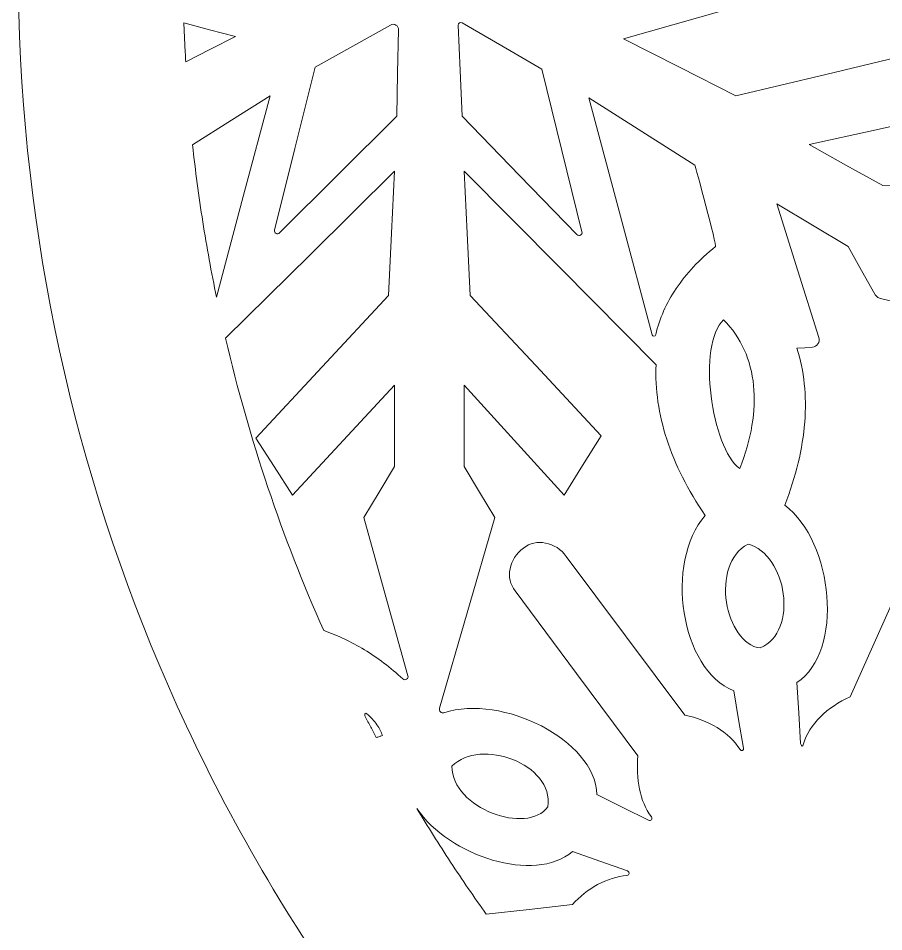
# Model space of a CAD drawing. Header units: inches. Extents: x -15.8 to -7.5, y -7.5 to 2.5.
# Drawn here: x -15.822 to -13.824, y -5.578 to -3.469 of the extents above; entities that cross this region are included whole.
import ezdxf

# ---------------------------------------------------------------- set-up
doc = ezdxf.new("R2010")
doc.units = ezdxf.units.IN
doc.header["$MEASUREMENT"] = 0
doc.layers.add('_U+0421_U+043B_U+043E_U+0439 1', color=7, linetype='Continuous')

# ---------------------------------------------------------------- blocks, each defined once
blk = doc.blocks.new('block 2')
at = {"layer": '_U+0421_U+043B_U+043E_U+0439 1', "lineweight": 0}
for points, knots in [([(-10.8417, 0.7231), (-10.8402, 0.7214), (-10.8393, 0.7204), (-10.8381, 0.7197), (-10.837, 0.719), (-10.8357, 0.7186), (-10.8334, 0.7181), (-10.427, 0.6354), (-10.042, 0.4934), (-9.688, 0.3016), (-9.3339, 0.1097), (-9.0108, -0.132), (-8.7281, -0.4144), (-8.3521, -0.79), (-8.0478, -1.2373), (-7.8376, -1.7338), (-7.6274, -2.2304), (-7.5112, -2.7764), (-7.5112, -3.3494), (-7.5112, -3.9225), (-7.6274, -4.4684), (-7.8376, -4.965), (-8.0478, -5.4616), (-8.3521, -5.9088), (-8.7281, -6.2844), (-9.1041, -6.6601), (-9.5519, -6.964), (-10.049, -7.1739), (-10.5461, -7.3839), (-11.0927, -7.5), (-11.6664, -7.5), (-12.2404, -7.5), (-12.7871, -7.3839), (-13.2843, -7.1739), (-13.7815, -6.964), (-14.2292, -6.6601), (-14.6052, -6.2844), (-14.981, -5.9088), (-15.2852, -5.4616), (-15.4955, -4.965), (-15.7058, -4.4684), (-15.8221, -3.9225), (-15.8221, -3.3494), (-15.8221, -2.7764), (-15.7058, -2.2304), (-15.4955, -1.7338), (-15.2852, -1.2373), (-14.981, -0.79), (-14.6052, -0.4144), (-14.321, -0.1305), (-13.9958, 0.1126), (-13.6393, 0.305), (-13.2828, 0.4974), (-12.895, 0.6392), (-12.4853, 0.7209), (-12.4853, 0.7209), (-12.4853, 0.7312), (-12.4853, 0.7312), (-12.4853, 0.7312), (-12.4853, 0.7415), (-12.4853, 0.7415), (-12.4853, 0.7415), (-12.4853, 0.9731), (-12.4853, 0.9731), (-12.4853, 0.9731), (-12.4853, 1.2047), (-12.4853, 1.2047), (-12.4853, 1.243), (-12.4678, 1.2785), (-12.4382, 1.3077), (-12.4086, 1.3369), (-12.3668, 1.3598), (-12.3182, 1.3728), (-12.3135, 1.374), (-12.3102, 1.3773), (-12.3086, 1.3813), (-12.3071, 1.3854), (-12.3072, 1.3901), (-12.3096, 1.3943), (-12.3405, 1.4482), (-12.3647, 1.5065), (-12.3812, 1.5679), (-12.3977, 1.6294), (-12.4065, 1.694), (-12.4065, 1.7607), (-12.4065, 1.8627), (-12.3859, 1.9599), (-12.3485, 2.0484), (-12.3111, 2.1369), (-12.2569, 2.2166), (-12.1899, 2.2836), (-12.1228, 2.3503), (-12.0431, 2.4044), (-11.9546, 2.4418), (-11.8661, 2.4793), (-11.7688, 2.5), (-11.6664, 2.5), (-11.5643, 2.5), (-11.467, 2.4793), (-11.3785, 2.4418), (-11.2899, 2.4044), (-11.2103, 2.3503), (-11.1435, 2.2836), (-11.0764, 2.2166), (-11.0221, 2.1369), (-10.9846, 2.0484), (-10.947, 1.9599), (-10.9263, 1.8627), (-10.9263, 1.7607), (-10.9263, 1.696), (-10.9345, 1.6333), (-10.9502, 1.5735), (-10.9658, 1.5137), (-10.9887, 1.4569), (-11.0181, 1.4041), (-11.0218, 1.3974), (-11.0219, 1.3898), (-11.0191, 1.3834), (-11.0164, 1.377), (-11.0108, 1.3717), (-11.0035, 1.3695), (-10.9576, 1.3555), (-10.9186, 1.3327), (-10.8911, 1.3042), (-10.8636, 1.2757), (-10.8475, 1.2415), (-10.8475, 1.2047), (-10.8475, 1.2047), (-10.8475, 0.9731), (-10.8475, 0.9731), (-10.8475, 0.9731), (-10.8475, 0.7415), (-10.8475, 0.7415), (-10.8475, 0.7415), (-10.8469, 0.7379), (-10.8458, 0.7338), (-10.8448, 0.7297), (-10.8433, 0.7251), (-10.8417, 0.7231)], [0, 0, 0, 0, 1, 1, 1, 2, 2, 2, 3, 3, 3, 4, 4, 4, 5, 5, 5, 6, 6, 6, 7, 7, 7, 8, 8, 8, 9, 9, 9, 10, 10, 10, 11, 11, 11, 12, 12, 12, 13, 13, 13, 14, 14, 14, 15, 15, 15, 16, 16, 16, 17, 17, 17, 18, 18, 18, 19, 19, 19, 20, 20, 20, 21, 21, 21, 22, 22, 22, 23, 23, 23, 24, 24, 24, 25, 25, 25, 26, 26, 26, 27, 27, 27, 28, 28, 28, 29, 29, 29, 30, 30, 30, 31, 31, 31, 32, 32, 32, 33, 33, 33, 34, 34, 34, 35, 35, 35, 36, 36, 36, 37, 37, 37, 38, 38, 38, 39, 39, 39, 40, 40, 40, 41, 41, 41, 42, 42, 42, 43, 43, 43, 44, 44, 44, 45, 45, 45, 46, 46, 46, 46]), ([(-13.7501, -3.5486), (-13.7501, -3.5486), (-13.9577, -3.5982), (-13.9577, -3.5982), (-13.9577, -3.5982), (-14.1654, -3.6478), (-14.1654, -3.6478), (-14.1654, -3.6478), (-14.2952, -3.5819), (-14.2952, -3.5819), (-14.2952, -3.5819), (-14.4249, -3.5159), (-14.4249, -3.5159), (-14.4249, -3.5159), (-14.1346, -3.4341), (-14.1346, -3.4341), (-14.1346, -3.4341), (-13.8443, -3.3523), (-13.8443, -3.3523), (-13.8392, -3.3509), (-13.8366, -3.3465), (-13.8367, -3.3421), (-13.8367, -3.3378), (-13.8394, -3.3335), (-13.8445, -3.3321), (-13.8445, -3.3321), (-14.1347, -3.257), (-14.1347, -3.257), (-14.1347, -3.257), (-14.4249, -3.1818), (-14.4249, -3.1818), (-14.4249, -3.1818), (-14.2952, -3.1159), (-14.2952, -3.1159), (-14.2952, -3.1159), (-14.1654, -3.05), (-14.1654, -3.05), (-14.1654, -3.05), (-13.9464, -3.1049), (-13.9464, -3.1049), (-13.9464, -3.1049), (-13.7274, -3.1597), (-13.7274, -3.1597), (-13.7274, -3.1597), (-13.7249, -3.1472), (-13.7249, -3.1472), (-13.7249, -3.1472), (-13.7223, -3.1346), (-13.7223, -3.1346), (-13.7103, -3.1677), (-13.689, -3.1996), (-13.6607, -3.2302), (-13.6324, -3.2609), (-13.5971, -3.2903), (-13.5572, -3.3185), (-13.5618, -3.3443), (-13.5618, -3.3725), (-13.5559, -3.4031), (-13.55, -3.4336), (-13.5382, -3.4666), (-13.5192, -3.5018), (-13.4652, -3.5984), (-13.3956, -3.6361), (-13.3166, -3.6431), (-13.2376, -3.6502), (-13.1491, -3.6266), (-13.0571, -3.6006), (-13.0571, -3.6006), (-12.9947, -3.6362), (-12.9947, -3.6362), (-12.9947, -3.6362), (-12.9323, -3.6718), (-12.9323, -3.6718), (-12.9301, -3.6731), (-12.9282, -3.6749), (-12.9268, -3.6771), (-12.9255, -3.6792), (-12.9246, -3.6817), (-12.9244, -3.6842), (-12.9244, -3.6842), (-12.9182, -3.7564), (-12.9182, -3.7564), (-12.9182, -3.7564), (-12.912, -3.8286), (-12.912, -3.8286), (-12.9117, -3.8321), (-12.9125, -3.8356), (-12.9141, -3.8386), (-12.9157, -3.8417), (-12.9182, -3.8442), (-12.9214, -3.8459), (-12.9214, -3.8459), (-12.9727, -3.8738), (-12.9727, -3.8738), (-12.9727, -3.8738), (-13.024, -3.9016), (-13.024, -3.9016), (-13.116, -3.8783), (-13.2045, -3.8559), (-13.2836, -3.8635), (-13.3627, -3.8711), (-13.4323, -3.9087), (-13.4866, -4.0052), (-13.4876, -4.0074), (-13.4886, -4.0098), (-13.4896, -4.0124), (-13.4907, -4.015), (-13.4917, -4.0178), (-13.4928, -4.0207), (-13.4947, -4.0258), (-13.4989, -4.0291), (-13.5037, -4.0302), (-13.5084, -4.0312), (-13.5136, -4.03), (-13.5175, -4.026), (-13.5175, -4.026), (-13.6006, -3.9409), (-13.6006, -3.9409), (-13.6006, -3.9409), (-13.6836, -3.8557), (-13.6836, -3.8557), (-13.6854, -3.8539), (-13.6875, -3.8525), (-13.6898, -3.8516), (-13.6921, -3.8507), (-13.6945, -3.8503), (-13.697, -3.8504), (-13.697, -3.8504), (-13.7615, -3.8527), (-13.7615, -3.8527), (-13.7615, -3.8527), (-13.826, -3.855), (-13.826, -3.855), (-13.826, -3.855), (-13.911, -3.8078), (-13.911, -3.8078), (-13.911, -3.8078), (-13.996, -3.7606), (-13.996, -3.7606), (-13.996, -3.7606), (-13.8412, -3.7263), (-13.8412, -3.7263), (-13.8412, -3.7263), (-13.6865, -3.6919), (-13.6865, -3.6919), (-13.6788, -3.6902), (-13.6731, -3.6851), (-13.6701, -3.6787), (-13.6672, -3.6723), (-13.6671, -3.6646), (-13.6707, -3.6577), (-13.6707, -3.6577), (-13.6966, -3.6093), (-13.6966, -3.6093), (-13.6966, -3.6093), (-13.7225, -3.561), (-13.7225, -3.561), (-13.7252, -3.556), (-13.7293, -3.5523), (-13.7342, -3.5501), (-13.739, -3.5479), (-13.7446, -3.5473), (-13.7501, -3.5486)], [0, 0, 0, 0, 1, 1, 1, 2, 2, 2, 3, 3, 3, 4, 4, 4, 5, 5, 5, 6, 6, 6, 7, 7, 7, 8, 8, 8, 9, 9, 9, 10, 10, 10, 11, 11, 11, 12, 12, 12, 13, 13, 13, 14, 14, 14, 15, 15, 15, 16, 16, 16, 17, 17, 17, 18, 18, 18, 19, 19, 19, 20, 20, 20, 21, 21, 21, 22, 22, 22, 23, 23, 23, 24, 24, 24, 25, 25, 25, 26, 26, 26, 27, 27, 27, 28, 28, 28, 29, 29, 29, 30, 30, 30, 31, 31, 31, 32, 32, 32, 33, 33, 33, 34, 34, 34, 35, 35, 35, 36, 36, 36, 37, 37, 37, 38, 38, 38, 39, 39, 39, 40, 40, 40, 41, 41, 41, 42, 42, 42, 43, 43, 43, 44, 44, 44, 45, 45, 45, 46, 46, 46, 47, 47, 47, 48, 48, 48, 49, 49, 49, 50, 50, 50, 51, 51, 51, 52, 52, 52, 53, 53, 53, 54, 54, 54, 54]), ([(-15.4355, -3.5696), (-15.4355, -3.5696), (-15.3782, -3.5404), (-15.3782, -3.5404), (-15.3782, -3.5404), (-15.3209, -3.5111), (-15.3209, -3.5111), (-15.3209, -3.5111), (-15.3804, -3.4953), (-15.3804, -3.4953), (-15.3804, -3.4953), (-15.4399, -3.4796), (-15.4399, -3.4796), (-15.4393, -3.4945), (-15.4386, -3.5096), (-15.4379, -3.5246), (-15.4371, -3.5397), (-15.4363, -3.5547), (-15.4355, -3.5696), (-15.4355, -3.5696), (-15.4355, -3.5696), (-15.4355, -3.5696), (-15.4355, -3.5696), (-15.4355, -3.5696), (-15.4355, -3.5696)], [0, 0, 0, 0, 1, 1, 1, 2, 2, 2, 3, 3, 3, 4, 4, 4, 5, 5, 5, 6, 6, 6, 7, 7, 7, 8, 8, 8, 8]), ([(-14.6134, -3.5865), (-14.6134, -3.5865), (-14.567, -3.7742), (-14.567, -3.7742), (-14.567, -3.7742), (-14.5207, -3.962), (-14.5207, -3.962), (-14.5198, -3.9654), (-14.5215, -3.9683), (-14.524, -3.9697), (-14.5265, -3.9711), (-14.5299, -3.971), (-14.5323, -3.9684), (-14.5323, -3.9684), (-14.6649, -3.8317), (-14.6649, -3.8317), (-14.6649, -3.8317), (-14.7975, -3.6949), (-14.7975, -3.6949), (-14.7975, -3.6949), (-14.8019, -3.5896), (-14.8019, -3.5896), (-14.8019, -3.5896), (-14.8063, -3.4843), (-14.8063, -3.4843), (-14.8063, -3.482), (-14.8052, -3.4801), (-14.8034, -3.479), (-14.8017, -3.478), (-14.7995, -3.4778), (-14.7975, -3.479), (-14.7975, -3.479), (-14.7054, -3.5327), (-14.7054, -3.5327), (-14.7054, -3.5327), (-14.6134, -3.5865), (-14.6134, -3.5865)], [0, 0, 0, 0, 1, 1, 1, 2, 2, 2, 3, 3, 3, 4, 4, 4, 5, 5, 5, 6, 6, 6, 7, 7, 7, 8, 8, 8, 9, 9, 9, 10, 10, 10, 11, 11, 11, 12, 12, 12, 12]), ([(-14.944, -3.4954), (-14.944, -3.4954), (-14.9462, -3.5952), (-14.9462, -3.5952), (-14.9462, -3.5952), (-14.9484, -3.6949), (-14.9484, -3.6949), (-14.9484, -3.6949), (-15.0836, -3.8297), (-15.0836, -3.8297), (-15.0836, -3.8297), (-15.2187, -3.9645), (-15.2187, -3.9645), (-15.2212, -3.9669), (-15.2245, -3.967), (-15.227, -3.9656), (-15.2295, -3.9642), (-15.2311, -3.9613), (-15.2303, -3.9579), (-15.2303, -3.9579), (-15.1836, -3.7698), (-15.1836, -3.7698), (-15.1836, -3.7698), (-15.1369, -3.5816), (-15.1369, -3.5816), (-15.1369, -3.5816), (-15.0497, -3.5329), (-15.0497, -3.5329), (-15.0497, -3.5329), (-14.9626, -3.4843), (-14.9626, -3.4843), (-14.9584, -3.4819), (-14.9537, -3.4823), (-14.9501, -3.4845), (-14.9464, -3.4867), (-14.9439, -3.4906), (-14.944, -3.4954)], [0, 0, 0, 0, 1, 1, 1, 2, 2, 2, 3, 3, 3, 4, 4, 4, 5, 5, 5, 6, 6, 6, 7, 7, 7, 8, 8, 8, 9, 9, 9, 10, 10, 10, 11, 11, 11, 12, 12, 12, 12]), ([(-15.3644, -4.1131), (-15.3644, -4.1131), (-15.3025, -3.8805), (-15.3025, -3.8805), (-15.3025, -3.8805), (-15.2406, -3.6478), (-15.2406, -3.6478), (-15.2406, -3.6478), (-15.3302, -3.7044), (-15.3302, -3.7044), (-15.3302, -3.7044), (-15.4198, -3.7611), (-15.4198, -3.7611), (-15.4132, -3.8208), (-15.4054, -3.8799), (-15.3961, -3.9386), (-15.3869, -3.9972), (-15.3763, -4.0554), (-15.3644, -4.1131), (-15.3644, -4.1131), (-15.3644, -4.1131), (-15.3644, -4.1131), (-15.3644, -4.1131), (-15.3644, -4.1131), (-15.3644, -4.1131)], [0, 0, 0, 0, 1, 1, 1, 2, 2, 2, 3, 3, 3, 4, 4, 4, 5, 5, 5, 6, 6, 6, 7, 7, 7, 8, 8, 8, 8]), ([(-14.5048, -3.6526), (-14.5048, -3.6526), (-14.3823, -3.7302), (-14.3823, -3.7302), (-14.3823, -3.7302), (-14.2599, -3.8078), (-14.2599, -3.8078), (-14.2599, -3.8078), (-14.2468, -3.8548), (-14.2344, -3.9019), (-14.222, -3.9489), (-14.2102, -3.996), (-14.2126, -3.996), (-14.2498, -4.0263), (-14.28, -4.0588), (-14.303, -4.0928), (-14.326, -4.1269), (-14.3419, -4.1625), (-14.3503, -4.1993), (-14.3508, -4.2015), (-14.3526, -4.2027), (-14.3544, -4.2027), (-14.3562, -4.2028), (-14.358, -4.2018), (-14.3585, -4.1996), (-14.3585, -4.1996), (-14.4317, -3.9261), (-14.4317, -3.9261), (-14.4317, -3.9261), (-14.5048, -3.6526), (-14.5048, -3.6526)], [0, 0, 0, 0, 1, 1, 1, 2, 2, 2, 3, 3, 3, 4, 4, 4, 5, 5, 5, 6, 6, 6, 7, 7, 7, 8, 8, 8, 9, 9, 9, 10, 10, 10, 10]), ([(-15.1168, -4.8828), (-15.085, -4.8938), (-15.0536, -4.9086), (-15.023, -4.9272), (-14.9924, -4.9458), (-14.9626, -4.9682), (-14.9342, -4.9944), (-14.9315, -4.9969), (-14.928, -4.9969), (-14.9255, -4.9953), (-14.9229, -4.9938), (-14.9213, -4.9908), (-14.9223, -4.9873), (-14.9223, -4.9873), (-14.9731, -4.8046), (-14.9731, -4.8046), (-14.9731, -4.8046), (-15.0239, -4.6219), (-15.0239, -4.6219), (-15.0239, -4.6219), (-14.9886, -4.5631), (-14.9886, -4.5631), (-14.9886, -4.5631), (-14.9533, -4.5042), (-14.9533, -4.5042), (-14.9533, -4.5042), (-14.9533, -4.4101), (-14.9533, -4.4101), (-14.9533, -4.4101), (-14.9533, -4.316), (-14.9533, -4.316), (-14.9533, -4.316), (-15.0711, -4.4429), (-15.0711, -4.4429), (-15.0711, -4.4429), (-15.189, -4.5699), (-15.189, -4.5699), (-15.189, -4.5699), (-15.2313, -4.504), (-15.2313, -4.504), (-15.2313, -4.504), (-15.2737, -4.4381), (-15.2737, -4.4381), (-15.2737, -4.4381), (-15.1206, -4.2734), (-15.1206, -4.2734), (-15.1206, -4.2734), (-14.9674, -4.1088), (-14.9674, -4.1088), (-14.9674, -4.1088), (-14.9604, -3.9653), (-14.9604, -3.9653), (-14.9604, -3.9653), (-14.9533, -3.8219), (-14.9533, -3.8219), (-14.9533, -3.8219), (-15.1485, -4.0147), (-15.1485, -4.0147), (-15.1485, -4.0147), (-15.3437, -4.2075), (-15.3437, -4.2075), (-15.3163, -4.3247), (-15.2836, -4.4397), (-15.2457, -4.5523), (-15.2079, -4.6649), (-15.1648, -4.7752), (-15.1168, -4.8828), (-15.1168, -4.8828), (-15.1168, -4.8828), (-15.1168, -4.8828), (-15.1168, -4.8828), (-15.1168, -4.8828), (-15.1168, -4.8828)], [0, 0, 0, 0, 1, 1, 1, 2, 2, 2, 3, 3, 3, 4, 4, 4, 5, 5, 5, 6, 6, 6, 7, 7, 7, 8, 8, 8, 9, 9, 9, 10, 10, 10, 11, 11, 11, 12, 12, 12, 13, 13, 13, 14, 14, 14, 15, 15, 15, 16, 16, 16, 17, 17, 17, 18, 18, 18, 19, 19, 19, 20, 20, 20, 21, 21, 21, 22, 22, 22, 23, 23, 23, 24, 24, 24, 24]), ([(-14.722, -4.6219), (-14.722, -4.6219), (-14.7573, -4.5631), (-14.7573, -4.5631), (-14.7573, -4.5631), (-14.7926, -4.5042), (-14.7926, -4.5042), (-14.7926, -4.5042), (-14.7926, -4.4101), (-14.7926, -4.4101), (-14.7926, -4.4101), (-14.7926, -4.316), (-14.7926, -4.316), (-14.7926, -4.316), (-14.6772, -4.4429), (-14.6772, -4.4429), (-14.6772, -4.4429), (-14.5618, -4.5699), (-14.5618, -4.5699), (-14.5618, -4.5699), (-14.5192, -4.5015), (-14.5192, -4.5015), (-14.5192, -4.5015), (-14.4765, -4.4332), (-14.4765, -4.4332), (-14.4765, -4.4332), (-14.6275, -4.271), (-14.6275, -4.271), (-14.6275, -4.271), (-14.7785, -4.1088), (-14.7785, -4.1088), (-14.7785, -4.1088), (-14.7855, -3.9653), (-14.7855, -3.9653), (-14.7855, -3.9653), (-14.7926, -3.8219), (-14.7926, -3.8219), (-14.7926, -3.8219), (-14.571, -4.0453), (-14.571, -4.0453), (-14.571, -4.0453), (-14.3495, -4.2688), (-14.3495, -4.2688), (-14.3519, -4.3252), (-14.3436, -4.3829), (-14.3247, -4.4411), (-14.3058, -4.4993), (-14.2762, -4.5582), (-14.236, -4.6171), (-14.2832, -4.671), (-14.2975, -4.7604), (-14.2846, -4.8422), (-14.2717, -4.9239), (-14.2316, -4.9981), (-14.1703, -5.0217), (-14.1703, -5.0217), (-14.1588, -5.0882), (-14.1588, -5.0882), (-14.1588, -5.0882), (-14.1474, -5.1547), (-14.1474, -5.1547), (-14.147, -5.1571), (-14.1484, -5.1589), (-14.1501, -5.1596), (-14.1519, -5.1602), (-14.1541, -5.1598), (-14.1554, -5.1578), (-14.1682, -5.1374), (-14.1867, -5.1204), (-14.2087, -5.107), (-14.2307, -5.0936), (-14.2562, -5.0839), (-14.2832, -5.0781), (-14.2832, -5.0781), (-14.4201, -4.8948), (-14.4201, -4.8948), (-14.4201, -4.8948), (-14.5569, -4.7114), (-14.5569, -4.7114), (-14.5686, -4.6949), (-14.5862, -4.6842), (-14.6045, -4.6806), (-14.6227, -4.677), (-14.6416, -4.6805), (-14.6557, -4.6924), (-14.6723, -4.7041), (-14.683, -4.7217), (-14.6866, -4.74), (-14.6902, -4.7582), (-14.6867, -4.7771), (-14.6747, -4.7912), (-14.6747, -4.7912), (-14.5333, -4.9818), (-14.5333, -4.9818), (-14.5333, -4.9818), (-14.3918, -5.1725), (-14.3918, -5.1725), (-14.3938, -5.1986), (-14.3927, -5.2247), (-14.3878, -5.2488), (-14.3828, -5.2729), (-14.374, -5.295), (-14.3604, -5.3128), (-14.3586, -5.3151), (-14.359, -5.3179), (-14.3604, -5.3197), (-14.3618, -5.3215), (-14.3643, -5.3224), (-14.3669, -5.3211), (-14.3669, -5.3211), (-14.4266, -5.2913), (-14.4266, -5.2913), (-14.4266, -5.2913), (-14.4863, -5.2614), (-14.4863, -5.2614), (-14.4884, -5.1979), (-14.5432, -5.14), (-14.6142, -5.1032), (-14.6852, -5.0665), (-14.7724, -5.0511), (-14.8392, -5.0726), (-14.8423, -5.0736), (-14.8453, -5.0726), (-14.8473, -5.0706), (-14.8493, -5.0685), (-14.8503, -5.0654), (-14.8494, -5.0623), (-14.8494, -5.0623), (-14.7857, -4.8421), (-14.7857, -4.8421), (-14.7857, -4.8421), (-14.722, -4.6219), (-14.722, -4.6219)], [0, 0, 0, 0, 1, 1, 1, 2, 2, 2, 3, 3, 3, 4, 4, 4, 5, 5, 5, 6, 6, 6, 7, 7, 7, 8, 8, 8, 9, 9, 9, 10, 10, 10, 11, 11, 11, 12, 12, 12, 13, 13, 13, 14, 14, 14, 15, 15, 15, 16, 16, 16, 17, 17, 17, 18, 18, 18, 19, 19, 19, 20, 20, 20, 21, 21, 21, 22, 22, 22, 23, 23, 23, 24, 24, 24, 25, 25, 25, 26, 26, 26, 27, 27, 27, 28, 28, 28, 29, 29, 29, 30, 30, 30, 31, 31, 31, 32, 32, 32, 33, 33, 33, 34, 34, 34, 35, 35, 35, 36, 36, 36, 37, 37, 37, 38, 38, 38, 39, 39, 39, 40, 40, 40, 41, 41, 41, 42, 42, 42, 43, 43, 43, 44, 44, 44, 44]), ([(-14.0161, -5.1433), (-14.0161, -5.1433), (-14.0202, -5.073), (-14.0202, -5.073), (-14.0202, -5.073), (-14.0242, -5.0027), (-14.0242, -5.0027), (-13.9699, -4.9675), (-13.9486, -4.8864), (-13.955, -4.8034), (-13.9615, -4.7205), (-13.9957, -4.6358), (-14.0524, -4.5932), (-14.0264, -4.5273), (-14.011, -4.4626), (-14.0063, -4.4014), (-14.0017, -4.3403), (-14.0076, -4.2827), (-14.0242, -4.2309), (-14.0242, -4.2309), (-14.0063, -4.2295), (-14.0063, -4.2295), (-14.0063, -4.2295), (-13.9884, -4.2281), (-13.9884, -4.2281), (-13.983, -4.2277), (-13.9784, -4.2248), (-13.9757, -4.2208), (-13.9729, -4.2167), (-13.9719, -4.2114), (-13.9736, -4.2062), (-13.9736, -4.2062), (-14.0222, -4.0518), (-14.0222, -4.0518), (-14.0222, -4.0518), (-14.0709, -3.8973), (-14.0709, -3.8973), (-14.0709, -3.8973), (-13.9884, -3.9466), (-13.9884, -3.9466), (-13.9884, -3.9466), (-13.9058, -3.996), (-13.9058, -3.996), (-13.9058, -3.996), (-13.8752, -4.0509), (-13.8752, -4.0509), (-13.8752, -4.0509), (-13.8445, -4.1058), (-13.8445, -4.1058), (-13.8431, -4.1083), (-13.8412, -4.1105), (-13.839, -4.1122), (-13.8367, -4.1139), (-13.8341, -4.1151), (-13.8313, -4.1158), (-13.8313, -4.1158), (-13.6902, -4.15), (-13.6902, -4.15), (-13.6902, -4.15), (-13.5491, -4.1842), (-13.5491, -4.1842), (-13.5451, -4.1852), (-13.5426, -4.1883), (-13.5419, -4.1917), (-13.5412, -4.1952), (-13.5423, -4.199), (-13.5456, -4.2015), (-13.6108, -4.2512), (-13.6601, -4.3025), (-13.6846, -4.3595), (-13.7091, -4.4164), (-13.7089, -4.479), (-13.675, -4.5514), (-13.6726, -4.5536), (-13.6703, -4.557), (-13.668, -4.5604), (-13.6657, -4.5639), (-13.6634, -4.5674), (-13.6609, -4.5699), (-13.6726, -4.5723), (-13.6832, -4.577), (-13.692, -4.5841), (-13.7008, -4.5912), (-13.7079, -4.6005), (-13.7125, -4.6122), (-13.7125, -4.6122), (-13.807, -4.824), (-13.807, -4.824), (-13.807, -4.824), (-13.9015, -5.0358), (-13.9015, -5.0358), (-13.9277, -5.0478), (-13.9513, -5.0633), (-13.9701, -5.0819), (-13.9889, -5.1004), (-14.0029, -5.1221), (-14.0098, -5.1464), (-14.011, -5.1506), (-14.0126, -5.1498), (-14.0139, -5.148), (-14.0151, -5.1462), (-14.0161, -5.1433), (-14.0161, -5.1433)], [0, 0, 0, 0, 1, 1, 1, 2, 2, 2, 3, 3, 3, 4, 4, 4, 5, 5, 5, 6, 6, 6, 7, 7, 7, 8, 8, 8, 9, 9, 9, 10, 10, 10, 11, 11, 11, 12, 12, 12, 13, 13, 13, 14, 14, 14, 15, 15, 15, 16, 16, 16, 17, 17, 17, 18, 18, 18, 19, 19, 19, 20, 20, 20, 21, 21, 21, 22, 22, 22, 23, 23, 23, 24, 24, 24, 25, 25, 25, 26, 26, 26, 27, 27, 27, 28, 28, 28, 29, 29, 29, 30, 30, 30, 31, 31, 31, 32, 32, 32, 33, 33, 33, 34, 34, 34, 34]), ([(-14.1562, -4.5086), (-14.189, -4.485), (-14.2137, -4.4132), (-14.2225, -4.3404), (-14.2314, -4.2675), (-14.2243, -4.1934), (-14.1936, -4.1652), (-14.1529, -4.2062), (-14.1302, -4.2581), (-14.1244, -4.3168), (-14.1185, -4.3754), (-14.1295, -4.4408), (-14.1562, -4.5086), (-14.1562, -4.5086), (-14.1562, -4.5086), (-14.1562, -4.5086), (-14.1562, -4.5086), (-14.1562, -4.5086), (-14.1562, -4.5086)], [0, 0, 0, 0, 1, 1, 1, 2, 2, 2, 3, 3, 3, 4, 4, 4, 5, 5, 5, 6, 6, 6, 6]), ([(-14.1371, -4.6832), (-14.0923, -4.6949), (-14.0629, -4.7455), (-14.0558, -4.7978), (-14.0488, -4.8502), (-14.0641, -4.9043), (-14.1089, -4.923), (-14.1491, -4.9184), (-14.1786, -4.8701), (-14.1868, -4.8171), (-14.195, -4.7642), (-14.1819, -4.7066), (-14.1371, -4.6832), (-14.1371, -4.6832), (-14.1371, -4.6832), (-14.1371, -4.6832), (-14.1371, -4.6832), (-14.1371, -4.6832), (-14.1371, -4.6832)], [0, 0, 0, 0, 1, 1, 1, 2, 2, 2, 3, 3, 3, 4, 4, 4, 5, 5, 5, 6, 6, 6, 6]), ([(-14.9957, -5.1296), (-14.993, -5.1291), (-14.9905, -5.1284), (-14.9882, -5.1277), (-14.9859, -5.1269), (-14.9837, -5.1261), (-14.9815, -5.1253), (-14.9838, -5.1171), (-14.9881, -5.1086), (-14.9942, -5.1002), (-15.0002, -5.0918), (-15.008, -5.0834), (-15.0172, -5.0751), (-15.0192, -5.0734), (-15.0209, -5.0735), (-15.0217, -5.0749), (-15.0225, -5.0762), (-15.0225, -5.0787), (-15.021, -5.0815), (-15.0168, -5.0895), (-15.0125, -5.0975), (-15.0083, -5.1056), (-15.0041, -5.1136), (-14.9999, -5.1216), (-14.9957, -5.1296), (-14.9957, -5.1296), (-14.9957, -5.1296), (-14.9957, -5.1296), (-14.9957, -5.1296), (-14.9957, -5.1296), (-14.9957, -5.1296)], [0, 0, 0, 0, 1, 1, 1, 2, 2, 2, 3, 3, 3, 4, 4, 4, 5, 5, 5, 6, 6, 6, 7, 7, 7, 8, 8, 8, 9, 9, 9, 10, 10, 10, 10]), ([(-14.5993, -5.2897), (-14.6229, -5.3227), (-14.6783, -5.324), (-14.7278, -5.3046), (-14.7772, -5.2852), (-14.8208, -5.2452), (-14.8208, -5.1958), (-14.788, -5.1627), (-14.729, -5.1615), (-14.6801, -5.1809), (-14.6312, -5.2003), (-14.5922, -5.2403), (-14.5993, -5.2897), (-14.5993, -5.2897), (-14.5993, -5.2897), (-14.5993, -5.2897), (-14.5993, -5.2897), (-14.5993, -5.2897), (-14.5993, -5.2897)], [0, 0, 0, 0, 1, 1, 1, 2, 2, 2, 3, 3, 3, 4, 4, 4, 5, 5, 5, 6, 6, 6, 6]), ([(-14.7415, -5.5381), (-14.7415, -5.5381), (-14.6422, -5.527), (-14.6422, -5.527), (-14.6422, -5.527), (-14.5428, -5.5158), (-14.5428, -5.5158), (-14.5258, -5.497), (-14.5059, -5.4811), (-14.4844, -5.4695), (-14.4629, -5.4579), (-14.4399, -5.4505), (-14.4169, -5.4485), (-14.4139, -5.4482), (-14.4122, -5.4461), (-14.4119, -5.4438), (-14.4115, -5.4415), (-14.4126, -5.4391), (-14.4154, -5.4381), (-14.4154, -5.4381), (-14.4791, -5.4157), (-14.4791, -5.4157), (-14.4791, -5.4157), (-14.5428, -5.3933), (-14.5428, -5.3933), (-14.5865, -5.4307), (-14.6576, -5.4333), (-14.7271, -5.4128), (-14.7966, -5.3923), (-14.8645, -5.3488), (-14.9017, -5.294), (-14.8765, -5.3358), (-14.8505, -5.377), (-14.8239, -5.4177), (-14.7972, -5.4583), (-14.7698, -5.4985), (-14.7415, -5.5381), (-14.7415, -5.5381), (-14.7415, -5.5381), (-14.7415, -5.5381), (-14.7415, -5.5381), (-14.7415, -5.5381), (-14.7415, -5.5381)], [0, 0, 0, 0, 1, 1, 1, 2, 2, 2, 3, 3, 3, 4, 4, 4, 5, 5, 5, 6, 6, 6, 7, 7, 7, 8, 8, 8, 9, 9, 9, 10, 10, 10, 11, 11, 11, 12, 12, 12, 13, 13, 13, 14, 14, 14, 14])]:
    blk.add_open_spline(points, degree=3, knots=knots, dxfattribs=at)

msp = doc.modelspace()

# ---------------------------------------------------------------- block references
at = {"layer": '_U+0421_U+043B_U+043E_U+0439 1'}
msp.add_blockref('block 2', (0, 0), dxfattribs=at)

doc.saveas('drawing.dxf')
